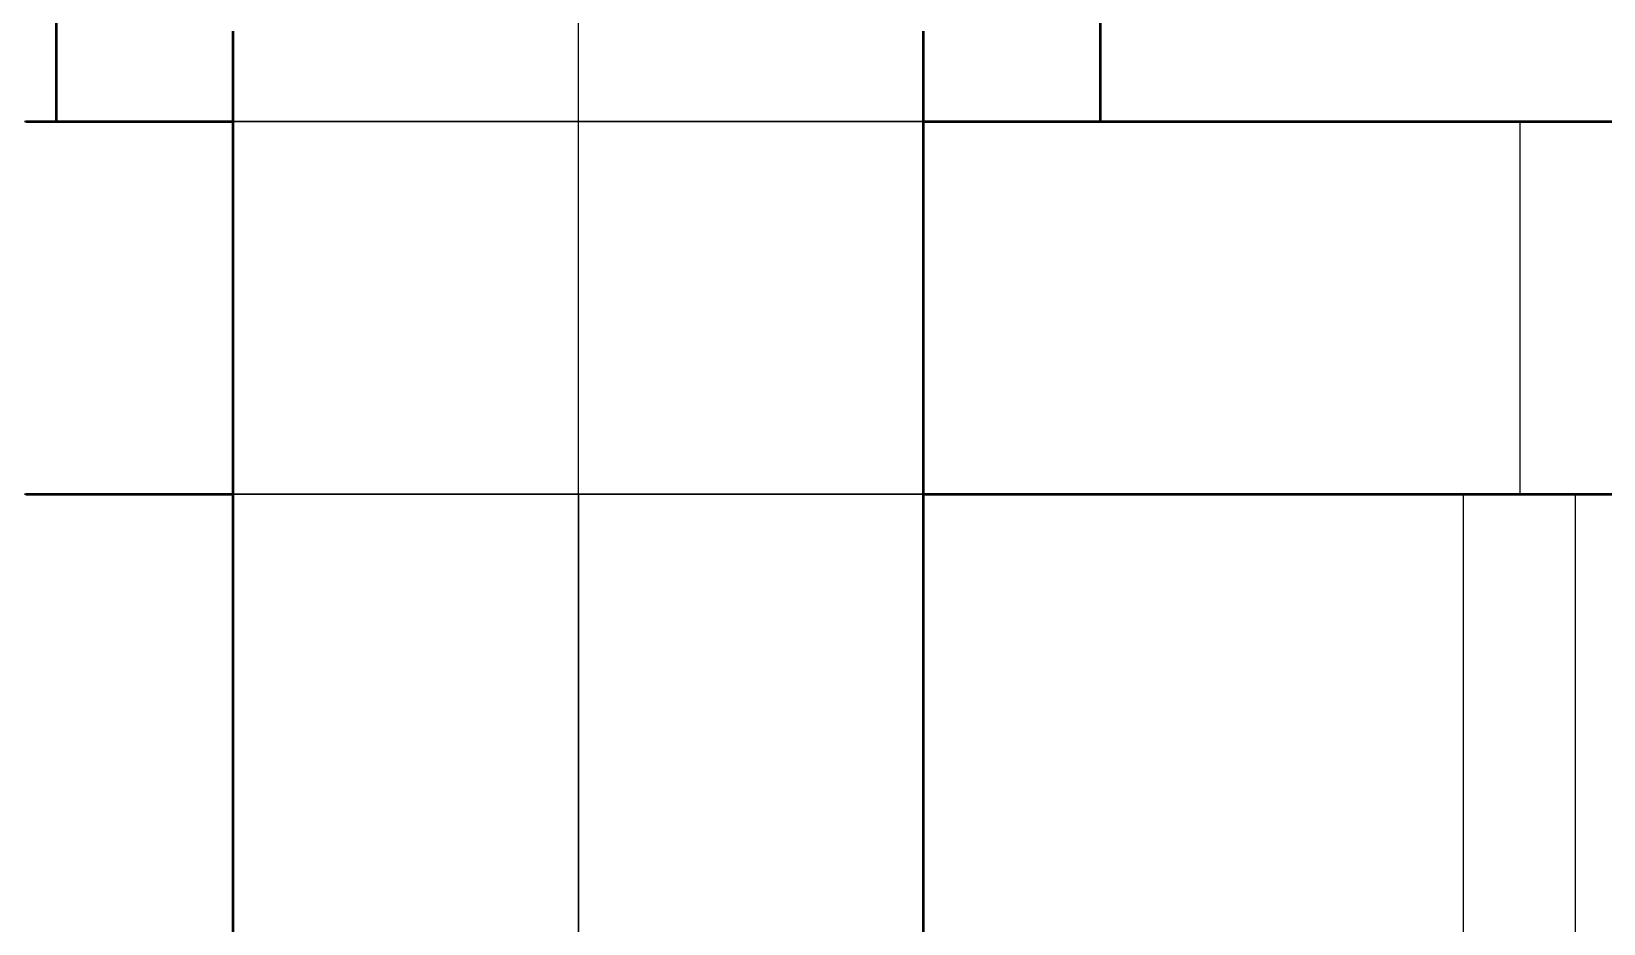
# Model space of a CAD drawing. Header units: millimetres. Extents: x 0 to 594, y 0 to 420.
# Drawn here: x 190.92 to 196.61, y 349.81 to 353.04 of the extents above; entities that cross this region are included whole.
import ezdxf

# ---------------------------------------------------------------- set-up
doc = ezdxf.new("R2010")
doc.units = ezdxf.units.MM
doc.linetypes.add('ISO02-TRAZOS', pattern=[3.75, 3, -0.75])
doc.linetypes.add('ISO04-TRAZO-PUNTO', pattern=[7.625, 6, -0.75, 0.125, -0.75])
for name, color, linetype, lineweight in [('01-VISIBLE', 7, 'CONTINUOUS', 50), ('02-OCULTA', 4, 'ISO02-TRAZOS', 25), ('03-EJE', 1, 'ISO04-TRAZO-PUNTO', 25)]:
    doc.layers.add(name, color=color, linetype=linetype, lineweight=lineweight)

msp = doc.modelspace()

# ---------------------------------------------------------------- linework, layer by layer
at = {"layer": '01-VISIBLE'}
for p, q in [((191.0097, 352.7166), (191.0097, 357.8466)), ((194.7897, 352.7166), (194.7897, 357.8466))]:
    msp.add_line(p, q, dxfattribs=at)
for points in [[(191.6497, 349.7662), (191.6497, 349.8167), (191.6497, 349.8671), (191.6497, 349.9175), (191.6497, 349.9679), (191.6497, 350.0183), (191.6497, 350.0688), (191.6497, 350.1192), (191.6497, 350.1696), (191.6497, 350.22), (191.6497, 350.2704), (191.6497, 350.3209), (191.6497, 350.3713), (191.6497, 350.4217), (191.6497, 350.4721), (191.6497, 350.5225), (191.6497, 350.573), (191.6497, 350.6234), (191.6497, 350.6738), (191.6497, 350.7242), (191.6497, 350.7746), (191.6497, 350.8251), (191.6497, 350.8755), (191.6497, 350.9259), (191.6497, 350.9763), (191.6497, 351.0267), (191.6497, 351.0772), (191.6497, 351.1276), (191.6497, 351.178), (191.6497, 351.2284), (191.6497, 351.2788), (191.6497, 351.3293), (191.6497, 351.3797), (191.6497, 351.4301), (191.6497, 351.4805), (191.6497, 351.5309), (191.6497, 351.5814), (191.6497, 351.6318), (191.6497, 351.6822), (191.6497, 351.7326), (191.6497, 351.7831), (191.6497, 351.8335), (191.6497, 351.8839), (191.6497, 351.9343), (191.6497, 351.9847), (191.6497, 352.0352), (191.6497, 352.0856), (191.6497, 352.136), (191.6497, 352.1864), (191.6497, 352.2368), (191.6497, 352.2873), (191.6497, 352.3377), (191.6497, 352.3881), (191.6497, 352.4385), (191.6497, 352.4889), (191.6497, 352.5394), (191.6497, 352.5898), (191.6497, 352.6402), (191.6497, 352.6906), (191.6497, 352.741), (191.6497, 352.7915), (191.6497, 352.8419), (191.6497, 352.8923), (191.6497, 352.9427), (191.6497, 352.9931), (191.6497, 353.0436)], [(194.1497, 349.7662), (194.1497, 349.8167), (194.1497, 349.8671), (194.1497, 349.9175), (194.1497, 349.9679), (194.1497, 350.0183), (194.1497, 350.0688), (194.1497, 350.1192), (194.1497, 350.1696), (194.1497, 350.22), (194.1497, 350.2704), (194.1497, 350.3209), (194.1497, 350.3713), (194.1497, 350.4217), (194.1497, 350.4721), (194.1497, 350.5225), (194.1497, 350.573), (194.1497, 350.6234), (194.1497, 350.6738), (194.1497, 350.7242), (194.1497, 350.7746), (194.1497, 350.8251), (194.1497, 350.8755), (194.1497, 350.9259), (194.1497, 350.9763), (194.1497, 351.0267), (194.1497, 351.0772), (194.1497, 351.1276), (194.1497, 351.178), (194.1497, 351.2284), (194.1497, 351.2788), (194.1497, 351.3293), (194.1497, 351.3797), (194.1497, 351.4301), (194.1497, 351.4805), (194.1497, 351.5309), (194.1497, 351.5814), (194.1497, 351.6318), (194.1497, 351.6822), (194.1497, 351.7326), (194.1497, 351.7831), (194.1497, 351.8335), (194.1497, 351.8839), (194.1497, 351.9343), (194.1497, 351.9847), (194.1497, 352.0352), (194.1497, 352.0856), (194.1497, 352.136), (194.1497, 352.1864), (194.1497, 352.2368), (194.1497, 352.2873), (194.1497, 352.3377), (194.1497, 352.3881), (194.1497, 352.4385), (194.1497, 352.4889), (194.1497, 352.5394), (194.1497, 352.5898), (194.1497, 352.6402), (194.1497, 352.6906), (194.1497, 352.741), (194.1497, 352.7915), (194.1497, 352.8419), (194.1497, 352.8923), (194.1497, 352.9427), (194.1497, 352.9931), (194.1497, 353.0436)], [(190.8987, 352.7166), (190.9487, 352.7166), (190.9988, 352.7166), (191.0489, 352.7166), (191.0989, 352.7166), (191.149, 352.7166), (191.1991, 352.7166), (191.2492, 352.7166), (191.2992, 352.7166), (191.3493, 352.7166), (191.3994, 352.7166), (191.4494, 352.7166), (191.4995, 352.7166), (191.5496, 352.7166), (191.5996, 352.7166), (191.6497, 352.7166)], [(194.1497, 352.7166), (194.1998, 352.7166), (194.2499, 352.7166), (194.2999, 352.7166), (194.35, 352.7166), (194.4001, 352.7166), (194.4501, 352.7166), (194.5002, 352.7166), (194.5503, 352.7166), (194.6003, 352.7166), (194.6504, 352.7166), (194.7005, 352.7166), (194.7506, 352.7166), (194.8006, 352.7166), (194.8507, 352.7166), (194.9008, 352.7166), (194.9508, 352.7166), (195.0009, 352.7166), (195.051, 352.7166), (195.1011, 352.7166), (195.1511, 352.7166), (195.2012, 352.7166), (195.2513, 352.7166), (195.3013, 352.7166), (195.3514, 352.7166), (195.4015, 352.7166), (195.4515, 352.7166), (195.5016, 352.7166), (195.5517, 352.7166), (195.6018, 352.7166), (195.6518, 352.7166), (195.7019, 352.7166), (195.752, 352.7166), (195.802, 352.7166), (195.8521, 352.7166), (195.9022, 352.7166), (195.9522, 352.7166), (196.0023, 352.7166), (196.0524, 352.7166), (196.1025, 352.7166), (196.1525, 352.7166), (196.2026, 352.7166), (196.2527, 352.7166), (196.3027, 352.7166), (196.3528, 352.7166), (196.4029, 352.7166), (196.453, 352.7166), (196.503, 352.7166), (196.5531, 352.7166), (196.6032, 352.7166), (196.6532, 352.7166)], [(190.8987, 351.3666), (190.9487, 351.3666), (190.9988, 351.3666), (191.0489, 351.3666), (191.0989, 351.3666), (191.149, 351.3666), (191.1991, 351.3666), (191.2492, 351.3666), (191.2992, 351.3666), (191.3493, 351.3666), (191.3994, 351.3666), (191.4494, 351.3666), (191.4995, 351.3666), (191.5496, 351.3666), (191.5996, 351.3666), (191.6497, 351.3666)], [(194.1497, 351.3666), (194.1998, 351.3666), (194.2499, 351.3666), (194.2999, 351.3666), (194.35, 351.3666), (194.4001, 351.3666), (194.4501, 351.3666), (194.5002, 351.3666), (194.5503, 351.3666), (194.6003, 351.3666), (194.6504, 351.3666), (194.7005, 351.3666), (194.7506, 351.3666), (194.8006, 351.3666), (194.8507, 351.3666), (194.9008, 351.3666), (194.9508, 351.3666), (195.0009, 351.3666), (195.051, 351.3666), (195.1011, 351.3666), (195.1511, 351.3666), (195.2012, 351.3666), (195.2513, 351.3666), (195.3013, 351.3666), (195.3514, 351.3666), (195.4015, 351.3666), (195.4515, 351.3666), (195.5016, 351.3666), (195.5517, 351.3666), (195.6018, 351.3666), (195.6518, 351.3666), (195.7019, 351.3666), (195.752, 351.3666), (195.802, 351.3666), (195.8521, 351.3666), (195.9022, 351.3666), (195.9522, 351.3666), (196.0023, 351.3666), (196.0524, 351.3666), (196.1025, 351.3666), (196.1525, 351.3666), (196.2026, 351.3666), (196.2527, 351.3666), (196.3027, 351.3666), (196.3528, 351.3666), (196.4029, 351.3666), (196.453, 351.3666), (196.503, 351.3666), (196.5531, 351.3666), (196.6032, 351.3666), (196.6532, 351.3666)]]:
    msp.add_lwpolyline(points, dxfattribs=at)
at = {"layer": '02-OCULTA'}
for p, q in [((191.0097, 352.7166), (191.0097, 358.1166)), ((194.7897, 352.7166), (194.7897, 358.1166)), ((194.2497, 352.7166), (191.5497, 352.7166)), ((194.2497, 352.7166), (191.5497, 352.7166)), ((196.3097, 351.3666), (196.3097, 352.7166)), ((192.8997, 351.3666), (192.8997, 347.2432)), ((196.1047, 349.7466), (196.1047, 351.3666)), ((196.5097, 347.2432), (196.5097, 351.3666)), ((196.5097, 349.7466), (196.5097, 351.3666))]:
    msp.add_line(p, q, dxfattribs=at)
for points in [[(192.8997, 352.7166), (192.8496, 352.7166), (192.7994, 352.7166), (192.7493, 352.7166), (192.6991, 352.7166), (192.649, 352.7166), (192.5988, 352.7166), (192.5487, 352.7166), (192.4985, 352.7166), (192.4484, 352.7166), (192.3982, 352.7166), (192.3481, 352.7166), (192.2979, 352.7166), (192.2478, 352.7166), (192.1977, 352.7166), (192.1475, 352.7166), (192.0974, 352.7166), (192.0472, 352.7166), (191.9971, 352.7166), (191.9469, 352.7166), (191.8968, 352.7166), (191.8466, 352.7166), (191.7965, 352.7166), (191.7463, 352.7166), (191.6962, 352.7166), (191.646, 352.7166), (191.5959, 352.7166), (191.5457, 352.7166), (191.4956, 352.7166), (191.4454, 352.7166), (191.3953, 352.7166), (191.3452, 352.7166), (191.295, 352.7166), (191.2449, 352.7166), (191.1947, 352.7166), (191.1446, 352.7166), (191.0944, 352.7166), (191.0443, 352.7166), (190.9941, 352.7166), (190.944, 352.7166), (190.8938, 352.7166)], [(190.8938, 352.7166), (190.944, 352.7166), (190.9941, 352.7166), (191.0443, 352.7166), (191.0944, 352.7166), (191.1446, 352.7166), (191.1947, 352.7166), (191.2449, 352.7166), (191.295, 352.7166), (191.3452, 352.7166), (191.3953, 352.7166), (191.4454, 352.7166), (191.4956, 352.7166), (191.5457, 352.7166), (191.5959, 352.7166), (191.646, 352.7166), (191.6962, 352.7166), (191.7463, 352.7166), (191.7965, 352.7166), (191.8466, 352.7166), (191.8968, 352.7166), (191.9469, 352.7166), (191.9971, 352.7166), (192.0472, 352.7166), (192.0974, 352.7166), (192.1475, 352.7166), (192.1977, 352.7166), (192.2478, 352.7166), (192.2979, 352.7166), (192.3481, 352.7166), (192.3982, 352.7166), (192.4484, 352.7166), (192.4985, 352.7166), (192.5487, 352.7166), (192.5988, 352.7166), (192.649, 352.7166), (192.6991, 352.7166), (192.7493, 352.7166), (192.7994, 352.7166), (192.8496, 352.7166), (192.8997, 352.7166), (192.9499, 352.7166), (193, 352.7166), (193.0502, 352.7166), (193.1003, 352.7166), (193.1504, 352.7166), (193.2006, 352.7166), (193.2507, 352.7166), (193.3009, 352.7166), (193.351, 352.7166), (193.4012, 352.7166), (193.4513, 352.7166), (193.5015, 352.7166), (193.5516, 352.7166), (193.6018, 352.7166), (193.6519, 352.7166), (193.7021, 352.7166), (193.7522, 352.7166), (193.8024, 352.7166), (193.8525, 352.7166), (193.9027, 352.7166), (193.9528, 352.7166), (194.0029, 352.7166), (194.0531, 352.7166), (194.1032, 352.7166), (194.1534, 352.7166), (194.2035, 352.7166), (194.2537, 352.7166), (194.3038, 352.7166), (194.354, 352.7166), (194.4041, 352.7166), (194.4543, 352.7166), (194.5044, 352.7166), (194.5546, 352.7166), (194.6047, 352.7166), (194.6549, 352.7166), (194.705, 352.7166), (194.7552, 352.7166), (194.8053, 352.7166), (194.8554, 352.7166), (194.9056, 352.7166), (194.9557, 352.7166), (195.0059, 352.7166), (195.056, 352.7166), (195.1062, 352.7166), (195.1563, 352.7166), (195.2065, 352.7166), (195.2566, 352.7166), (195.3068, 352.7166), (195.3569, 352.7166), (195.4071, 352.7166), (195.4572, 352.7166), (195.5074, 352.7166), (195.5575, 352.7166), (195.6077, 352.7166), (195.6578, 352.7166), (195.7079, 352.7166), (195.7581, 352.7166), (195.8082, 352.7166), (195.8584, 352.7166), (195.9085, 352.7166), (195.9587, 352.7166), (196.0088, 352.7166), (196.059, 352.7166), (196.1091, 352.7166), (196.1593, 352.7166), (196.2094, 352.7166), (196.2596, 352.7166), (196.3097, 352.7166)], [(192.8997, 352.7166), (192.8497, 352.7166), (192.7996, 352.7166), (192.7496, 352.7166), (192.6995, 352.7166), (192.6495, 352.7166), (192.5994, 352.7166), (192.5493, 352.7166), (192.4993, 352.7166), (192.4492, 352.7166), (192.3992, 352.7166), (192.3491, 352.7166), (192.2991, 352.7166), (192.249, 352.7166), (192.199, 352.7166), (192.1489, 352.7166), (192.0989, 352.7166), (192.0488, 352.7166), (191.9988, 352.7166), (191.9487, 352.7166), (191.8987, 352.7166), (191.8486, 352.7166), (191.7986, 352.7166), (191.7485, 352.7166), (191.6985, 352.7166), (191.6484, 352.7166), (191.5984, 352.7166), (191.5483, 352.7166), (191.4983, 352.7166), (191.4482, 352.7166), (191.3982, 352.7166), (191.3481, 352.7166), (191.298, 352.7166), (191.248, 352.7166), (191.1979, 352.7166), (191.1479, 352.7166), (191.0978, 352.7166), (191.0478, 352.7166), (190.9977, 352.7166), (190.9477, 352.7166), (190.8976, 352.7166)], [(191.5497, 352.7166), (191.4957, 352.7166), (191.4417, 352.7166), (191.3877, 352.7166), (191.3337, 352.7166), (191.2797, 352.7166), (191.2257, 352.7166), (191.1717, 352.7166), (191.1177, 352.7166), (191.0637, 352.7166), (191.0097, 352.7166)], [(191.5497, 352.7166), (191.4957, 352.7166), (191.4417, 352.7166), (191.3877, 352.7166), (191.3337, 352.7166), (191.2797, 352.7166), (191.2257, 352.7166), (191.1717, 352.7166), (191.1177, 352.7166), (191.0637, 352.7166), (191.0097, 352.7166)], [(191.6497, 352.7166), (191.7007, 352.7166), (191.7518, 352.7166), (191.8028, 352.7166), (191.8538, 352.7166), (191.9048, 352.7166), (191.9558, 352.7166), (192.0069, 352.7166), (192.0579, 352.7166), (192.1089, 352.7166), (192.1599, 352.7166), (192.2109, 352.7166), (192.262, 352.7166), (192.313, 352.7166), (192.364, 352.7166), (192.415, 352.7166), (192.466, 352.7166), (192.5171, 352.7166), (192.5681, 352.7166), (192.6191, 352.7166), (192.6701, 352.7166), (192.7211, 352.7166), (192.7722, 352.7166), (192.8232, 352.7166), (192.8742, 352.7166), (192.9252, 352.7166), (192.9762, 352.7166), (193.0273, 352.7166), (193.0783, 352.7166), (193.1293, 352.7166), (193.1803, 352.7166), (193.2313, 352.7166), (193.2824, 352.7166), (193.3334, 352.7166), (193.3844, 352.7166), (193.4354, 352.7166), (193.4864, 352.7166), (193.5375, 352.7166), (193.5885, 352.7166), (193.6395, 352.7166), (193.6905, 352.7166), (193.7416, 352.7166), (193.7926, 352.7166), (193.8436, 352.7166), (193.8946, 352.7166), (193.9456, 352.7166), (193.9967, 352.7166), (194.0477, 352.7166), (194.0987, 352.7166), (194.1497, 352.7166)], [(196.6536, 352.7166), (196.6036, 352.7166), (196.5535, 352.7166), (196.5035, 352.7166), (196.4534, 352.7166), (196.4034, 352.7166), (196.3533, 352.7166), (196.3033, 352.7166), (196.2532, 352.7166), (196.2032, 352.7166), (196.1531, 352.7166), (196.103, 352.7166), (196.053, 352.7166), (196.0029, 352.7166), (195.9529, 352.7166), (195.9028, 352.7166), (195.8528, 352.7166), (195.8027, 352.7166), (195.7527, 352.7166), (195.7026, 352.7166), (195.6526, 352.7166), (195.6025, 352.7166), (195.5525, 352.7166), (195.5024, 352.7166), (195.4524, 352.7166), (195.4023, 352.7166), (195.3523, 352.7166), (195.3022, 352.7166), (195.2522, 352.7166), (195.2021, 352.7166), (195.1521, 352.7166), (195.102, 352.7166), (195.052, 352.7166), (195.0019, 352.7166), (194.9518, 352.7166), (194.9018, 352.7166), (194.8517, 352.7166), (194.8017, 352.7166), (194.7516, 352.7166), (194.7016, 352.7166), (194.6515, 352.7166), (194.6015, 352.7166), (194.5514, 352.7166), (194.5014, 352.7166), (194.4513, 352.7166), (194.4013, 352.7166), (194.3512, 352.7166), (194.3012, 352.7166), (194.2511, 352.7166), (194.2011, 352.7166), (194.151, 352.7166), (194.101, 352.7166), (194.0509, 352.7166), (194.0009, 352.7166), (193.9508, 352.7166), (193.9008, 352.7166), (193.8507, 352.7166), (193.8007, 352.7166), (193.7506, 352.7166), (193.7005, 352.7166), (193.6505, 352.7166), (193.6004, 352.7166), (193.5504, 352.7166), (193.5003, 352.7166), (193.4503, 352.7166), (193.4002, 352.7166), (193.3502, 352.7166), (193.3001, 352.7166), (193.2501, 352.7166), (193.2, 352.7166), (193.15, 352.7166), (193.0999, 352.7166), (193.0499, 352.7166), (192.9998, 352.7166), (192.9498, 352.7166), (192.8997, 352.7166)], [(196.3097, 352.7166), (196.2596, 352.7166), (196.2094, 352.7166), (196.1593, 352.7166), (196.1091, 352.7166), (196.059, 352.7166), (196.0088, 352.7166), (195.9587, 352.7166), (195.9085, 352.7166), (195.8584, 352.7166), (195.8082, 352.7166), (195.7581, 352.7166), (195.7079, 352.7166), (195.6578, 352.7166), (195.6077, 352.7166), (195.5575, 352.7166), (195.5074, 352.7166), (195.4572, 352.7166), (195.4071, 352.7166), (195.3569, 352.7166), (195.3068, 352.7166), (195.2566, 352.7166), (195.2065, 352.7166), (195.1563, 352.7166), (195.1062, 352.7166), (195.056, 352.7166), (195.0059, 352.7166), (194.9557, 352.7166), (194.9056, 352.7166), (194.8554, 352.7166), (194.8053, 352.7166), (194.7552, 352.7166), (194.705, 352.7166), (194.6549, 352.7166), (194.6047, 352.7166), (194.5546, 352.7166), (194.5044, 352.7166), (194.4543, 352.7166), (194.4041, 352.7166), (194.354, 352.7166), (194.3038, 352.7166), (194.2537, 352.7166), (194.2035, 352.7166), (194.1534, 352.7166), (194.1032, 352.7166), (194.0531, 352.7166), (194.0029, 352.7166), (193.9528, 352.7166), (193.9027, 352.7166), (193.8525, 352.7166), (193.8024, 352.7166), (193.7522, 352.7166), (193.7021, 352.7166), (193.6519, 352.7166), (193.6018, 352.7166), (193.5516, 352.7166), (193.5015, 352.7166), (193.4513, 352.7166), (193.4012, 352.7166), (193.351, 352.7166), (193.3009, 352.7166), (193.2507, 352.7166), (193.2006, 352.7166), (193.1504, 352.7166), (193.1003, 352.7166), (193.0502, 352.7166), (193, 352.7166), (192.9499, 352.7166), (192.8997, 352.7166)], [(194.2497, 352.7166), (194.3037, 352.7166), (194.3577, 352.7166), (194.4117, 352.7166), (194.4657, 352.7166), (194.5197, 352.7166), (194.5737, 352.7166), (194.6277, 352.7166), (194.6817, 352.7166), (194.7357, 352.7166), (194.7897, 352.7166)], [(194.2497, 352.7166), (194.3037, 352.7166), (194.3577, 352.7166), (194.4117, 352.7166), (194.4657, 352.7166), (194.5197, 352.7166), (194.5737, 352.7166), (194.6277, 352.7166), (194.6817, 352.7166), (194.7357, 352.7166), (194.7897, 352.7166)], [(192.8997, 351.3666), (192.8496, 351.3666), (192.7994, 351.3666), (192.7493, 351.3666), (192.6991, 351.3666), (192.649, 351.3666), (192.5988, 351.3666), (192.5487, 351.3666), (192.4985, 351.3666), (192.4484, 351.3666), (192.3982, 351.3666), (192.3481, 351.3666), (192.2979, 351.3666), (192.2478, 351.3666), (192.1977, 351.3666), (192.1475, 351.3666), (192.0974, 351.3666), (192.0472, 351.3666), (191.9971, 351.3666), (191.9469, 351.3666), (191.8968, 351.3666), (191.8466, 351.3666), (191.7965, 351.3666), (191.7463, 351.3666), (191.6962, 351.3666), (191.646, 351.3666), (191.5959, 351.3666), (191.5457, 351.3666), (191.4956, 351.3666), (191.4454, 351.3666), (191.3953, 351.3666), (191.3452, 351.3666), (191.295, 351.3666), (191.2449, 351.3666), (191.1947, 351.3666), (191.1446, 351.3666), (191.0944, 351.3666), (191.0443, 351.3666), (190.9941, 351.3666), (190.944, 351.3666), (190.8938, 351.3666)], [(190.8938, 351.3666), (190.944, 351.3666), (190.9941, 351.3666), (191.0443, 351.3666), (191.0944, 351.3666), (191.1446, 351.3666), (191.1947, 351.3666), (191.2449, 351.3666), (191.295, 351.3666), (191.3452, 351.3666), (191.3953, 351.3666), (191.4454, 351.3666), (191.4956, 351.3666), (191.5457, 351.3666), (191.5959, 351.3666), (191.646, 351.3666), (191.6962, 351.3666), (191.7463, 351.3666), (191.7965, 351.3666), (191.8466, 351.3666), (191.8968, 351.3666), (191.9469, 351.3666), (191.9971, 351.3666), (192.0472, 351.3666), (192.0974, 351.3666), (192.1475, 351.3666), (192.1977, 351.3666), (192.2478, 351.3666), (192.2979, 351.3666), (192.3481, 351.3666), (192.3982, 351.3666), (192.4484, 351.3666), (192.4985, 351.3666), (192.5487, 351.3666), (192.5988, 351.3666), (192.649, 351.3666), (192.6991, 351.3666), (192.7493, 351.3666), (192.7994, 351.3666), (192.8496, 351.3666), (192.8997, 351.3666), (192.9499, 351.3666), (193, 351.3666), (193.0502, 351.3666), (193.1003, 351.3666), (193.1504, 351.3666), (193.2006, 351.3666), (193.2507, 351.3666), (193.3009, 351.3666), (193.351, 351.3666), (193.4012, 351.3666), (193.4513, 351.3666), (193.5015, 351.3666), (193.5516, 351.3666), (193.6018, 351.3666), (193.6519, 351.3666), (193.7021, 351.3666), (193.7522, 351.3666), (193.8024, 351.3666), (193.8525, 351.3666), (193.9027, 351.3666), (193.9528, 351.3666), (194.0029, 351.3666), (194.0531, 351.3666), (194.1032, 351.3666), (194.1534, 351.3666), (194.2035, 351.3666), (194.2537, 351.3666), (194.3038, 351.3666), (194.354, 351.3666), (194.4041, 351.3666), (194.4543, 351.3666), (194.5044, 351.3666), (194.5546, 351.3666), (194.6047, 351.3666), (194.6549, 351.3666), (194.705, 351.3666), (194.7552, 351.3666), (194.8053, 351.3666), (194.8554, 351.3666), (194.9056, 351.3666), (194.9557, 351.3666), (195.0059, 351.3666), (195.056, 351.3666), (195.1062, 351.3666), (195.1563, 351.3666), (195.2065, 351.3666), (195.2566, 351.3666), (195.3068, 351.3666), (195.3569, 351.3666), (195.4071, 351.3666), (195.4572, 351.3666), (195.5074, 351.3666), (195.5575, 351.3666), (195.6077, 351.3666), (195.6578, 351.3666), (195.7079, 351.3666), (195.7581, 351.3666), (195.8082, 351.3666), (195.8584, 351.3666), (195.9085, 351.3666), (195.9587, 351.3666), (196.0088, 351.3666), (196.059, 351.3666), (196.1091, 351.3666), (196.1593, 351.3666), (196.2094, 351.3666), (196.2596, 351.3666), (196.3097, 351.3666)], [(192.8997, 351.3666), (192.8496, 351.3666), (192.7994, 351.3666), (192.7493, 351.3666), (192.6992, 351.3666), (192.649, 351.3666), (192.5989, 351.3666), (192.5487, 351.3666), (192.4986, 351.3666), (192.4485, 351.3666), (192.3983, 351.3666), (192.3482, 351.3666), (192.298, 351.3666), (192.2479, 351.3666), (192.1978, 351.3666), (192.1476, 351.3666), (192.0975, 351.3666), (192.0474, 351.3666), (191.9972, 351.3666), (191.9471, 351.3666), (191.8969, 351.3666), (191.8468, 351.3666), (191.7967, 351.3666), (191.7465, 351.3666), (191.6964, 351.3666), (191.6462, 351.3666), (191.5961, 351.3666), (191.546, 351.3666), (191.4958, 351.3666), (191.4457, 351.3666), (191.3955, 351.3666), (191.3454, 351.3666), (191.2953, 351.3666), (191.2451, 351.3666), (191.195, 351.3666), (191.1449, 351.3666), (191.0947, 351.3666), (191.0446, 351.3666), (190.9944, 351.3666), (190.9443, 351.3666), (190.8942, 351.3666)], [(190.8942, 351.3666), (190.9443, 351.3666), (190.9944, 351.3666), (191.0446, 351.3666), (191.0947, 351.3666), (191.1449, 351.3666), (191.195, 351.3666), (191.2451, 351.3666), (191.2953, 351.3666), (191.3454, 351.3666), (191.3955, 351.3666), (191.4457, 351.3666), (191.4958, 351.3666), (191.546, 351.3666), (191.5961, 351.3666), (191.6462, 351.3666), (191.6964, 351.3666), (191.7465, 351.3666), (191.7967, 351.3666), (191.8468, 351.3666), (191.8969, 351.3666), (191.9471, 351.3666), (191.9972, 351.3666), (192.0474, 351.3666), (192.0975, 351.3666), (192.1476, 351.3666), (192.1978, 351.3666), (192.2479, 351.3666), (192.298, 351.3666), (192.3482, 351.3666), (192.3983, 351.3666), (192.4485, 351.3666), (192.4986, 351.3666), (192.5487, 351.3666), (192.5989, 351.3666), (192.649, 351.3666), (192.6992, 351.3666), (192.7493, 351.3666), (192.7994, 351.3666), (192.8496, 351.3666), (192.8997, 351.3666), (192.9499, 351.3666), (193, 351.3666), (193.0501, 351.3666), (193.1003, 351.3666), (193.1504, 351.3666), (193.2005, 351.3666), (193.2507, 351.3666), (193.3008, 351.3666), (193.351, 351.3666), (193.4011, 351.3666), (193.4512, 351.3666), (193.5014, 351.3666), (193.5515, 351.3666), (193.6017, 351.3666), (193.6518, 351.3666), (193.7019, 351.3666), (193.7521, 351.3666), (193.8022, 351.3666), (193.8524, 351.3666), (193.9025, 351.3666), (193.9526, 351.3666), (194.0028, 351.3666), (194.0529, 351.3666), (194.103, 351.3666), (194.1532, 351.3666), (194.2033, 351.3666), (194.2535, 351.3666), (194.3036, 351.3666), (194.3537, 351.3666), (194.4039, 351.3666), (194.454, 351.3666), (194.5042, 351.3666), (194.5543, 351.3666), (194.6044, 351.3666), (194.6546, 351.3666), (194.7047, 351.3666), (194.7549, 351.3666), (194.805, 351.3666), (194.8551, 351.3666), (194.9053, 351.3666), (194.9554, 351.3666), (195.0055, 351.3666), (195.0557, 351.3666), (195.1058, 351.3666), (195.156, 351.3666), (195.2061, 351.3666), (195.2562, 351.3666), (195.3064, 351.3666), (195.3565, 351.3666), (195.4067, 351.3666), (195.4568, 351.3666), (195.5069, 351.3666), (195.5571, 351.3666), (195.6072, 351.3666), (195.6574, 351.3666), (195.7075, 351.3666), (195.7576, 351.3666), (195.8078, 351.3666), (195.8579, 351.3666), (195.908, 351.3666), (195.9582, 351.3666), (196.0083, 351.3666), (196.0585, 351.3666), (196.1086, 351.3666), (196.1587, 351.3666), (196.2089, 351.3666), (196.259, 351.3666), (196.3092, 351.3666), (196.3593, 351.3666), (196.4094, 351.3666), (196.4596, 351.3666), (196.5097, 351.3666)], [(192.8997, 351.3666), (192.8496, 351.3666), (192.7994, 351.3666), (192.7493, 351.3666), (192.6992, 351.3666), (192.649, 351.3666), (192.5989, 351.3666), (192.5487, 351.3666), (192.4986, 351.3666), (192.4485, 351.3666), (192.3983, 351.3666), (192.3482, 351.3666), (192.298, 351.3666), (192.2479, 351.3666), (192.1978, 351.3666), (192.1476, 351.3666), (192.0975, 351.3666), (192.0474, 351.3666), (191.9972, 351.3666), (191.9471, 351.3666), (191.8969, 351.3666), (191.8468, 351.3666), (191.7967, 351.3666), (191.7465, 351.3666), (191.6964, 351.3666), (191.6462, 351.3666), (191.5961, 351.3666), (191.546, 351.3666), (191.4958, 351.3666), (191.4457, 351.3666), (191.3955, 351.3666), (191.3454, 351.3666), (191.2953, 351.3666), (191.2451, 351.3666), (191.195, 351.3666), (191.1449, 351.3666), (191.0947, 351.3666), (191.0446, 351.3666), (190.9944, 351.3666), (190.9443, 351.3666), (190.8942, 351.3666)], [(190.8942, 351.3666), (190.9443, 351.3666), (190.9944, 351.3666), (191.0446, 351.3666), (191.0947, 351.3666), (191.1449, 351.3666), (191.195, 351.3666), (191.2451, 351.3666), (191.2953, 351.3666), (191.3454, 351.3666), (191.3955, 351.3666), (191.4457, 351.3666), (191.4958, 351.3666), (191.546, 351.3666), (191.5961, 351.3666), (191.6462, 351.3666), (191.6964, 351.3666), (191.7465, 351.3666), (191.7967, 351.3666), (191.8468, 351.3666), (191.8969, 351.3666), (191.9471, 351.3666), (191.9972, 351.3666), (192.0474, 351.3666), (192.0975, 351.3666), (192.1476, 351.3666), (192.1978, 351.3666), (192.2479, 351.3666), (192.298, 351.3666), (192.3482, 351.3666), (192.3983, 351.3666), (192.4485, 351.3666), (192.4986, 351.3666), (192.5487, 351.3666), (192.5989, 351.3666), (192.649, 351.3666), (192.6992, 351.3666), (192.7493, 351.3666), (192.7994, 351.3666), (192.8496, 351.3666), (192.8997, 351.3666), (192.9499, 351.3666), (193, 351.3666), (193.0501, 351.3666), (193.1003, 351.3666), (193.1504, 351.3666), (193.2005, 351.3666), (193.2507, 351.3666), (193.3008, 351.3666), (193.351, 351.3666), (193.4011, 351.3666), (193.4512, 351.3666), (193.5014, 351.3666), (193.5515, 351.3666), (193.6017, 351.3666), (193.6518, 351.3666), (193.7019, 351.3666), (193.7521, 351.3666), (193.8022, 351.3666), (193.8524, 351.3666), (193.9025, 351.3666), (193.9526, 351.3666), (194.0028, 351.3666), (194.0529, 351.3666), (194.103, 351.3666), (194.1532, 351.3666), (194.2033, 351.3666), (194.2535, 351.3666), (194.3036, 351.3666), (194.3537, 351.3666), (194.4039, 351.3666), (194.454, 351.3666), (194.5042, 351.3666), (194.5543, 351.3666), (194.6044, 351.3666), (194.6546, 351.3666), (194.7047, 351.3666), (194.7549, 351.3666), (194.805, 351.3666), (194.8551, 351.3666), (194.9053, 351.3666), (194.9554, 351.3666), (195.0055, 351.3666), (195.0557, 351.3666), (195.1058, 351.3666), (195.156, 351.3666), (195.2061, 351.3666), (195.2562, 351.3666), (195.3064, 351.3666), (195.3565, 351.3666), (195.4067, 351.3666), (195.4568, 351.3666), (195.5069, 351.3666), (195.5571, 351.3666), (195.6072, 351.3666), (195.6574, 351.3666), (195.7075, 351.3666), (195.7576, 351.3666), (195.8078, 351.3666), (195.8579, 351.3666), (195.908, 351.3666), (195.9582, 351.3666), (196.0083, 351.3666), (196.0585, 351.3666), (196.1086, 351.3666), (196.1587, 351.3666), (196.2089, 351.3666), (196.259, 351.3666), (196.3092, 351.3666), (196.3593, 351.3666), (196.4094, 351.3666), (196.4596, 351.3666), (196.5097, 351.3666)], [(192.8997, 351.3666), (192.8496, 351.3666), (192.7996, 351.3666), (192.7495, 351.3666), (192.6994, 351.3666), (192.6493, 351.3666), (192.5992, 351.3666), (192.5492, 351.3666), (192.4991, 351.3666), (192.449, 351.3666), (192.3989, 351.3666), (192.3489, 351.3666), (192.2988, 351.3666), (192.2487, 351.3666), (192.1986, 351.3666), (192.1485, 351.3666), (192.0985, 351.3666), (192.0484, 351.3666), (191.9983, 351.3666), (191.9482, 351.3666), (191.8982, 351.3666), (191.8481, 351.3666), (191.798, 351.3666), (191.7479, 351.3666), (191.6978, 351.3666), (191.6478, 351.3666), (191.5977, 351.3666), (191.5476, 351.3666), (191.4975, 351.3666), (191.4474, 351.3666), (191.3974, 351.3666), (191.3473, 351.3666), (191.2972, 351.3666), (191.2471, 351.3666), (191.1971, 351.3666), (191.147, 351.3666), (191.0969, 351.3666), (191.0468, 351.3666), (190.9967, 351.3666), (190.9467, 351.3666), (190.8966, 351.3666)], [(190.8966, 351.3666), (190.9467, 351.3666), (190.9967, 351.3666), (191.0468, 351.3666), (191.0969, 351.3666), (191.147, 351.3666), (191.1971, 351.3666), (191.2471, 351.3666), (191.2972, 351.3666), (191.3473, 351.3666), (191.3974, 351.3666), (191.4474, 351.3666), (191.4975, 351.3666), (191.5476, 351.3666), (191.5977, 351.3666), (191.6478, 351.3666), (191.6978, 351.3666), (191.7479, 351.3666), (191.798, 351.3666), (191.8481, 351.3666), (191.8982, 351.3666), (191.9482, 351.3666), (191.9983, 351.3666), (192.0484, 351.3666), (192.0985, 351.3666), (192.1485, 351.3666), (192.1986, 351.3666), (192.2487, 351.3666), (192.2988, 351.3666), (192.3489, 351.3666), (192.3989, 351.3666), (192.449, 351.3666), (192.4991, 351.3666), (192.5492, 351.3666), (192.5992, 351.3666), (192.6493, 351.3666), (192.6994, 351.3666), (192.7495, 351.3666), (192.7996, 351.3666), (192.8496, 351.3666), (192.8997, 351.3666), (192.9498, 351.3666), (192.9999, 351.3666), (193.0499, 351.3666), (193.1, 351.3666), (193.1501, 351.3666), (193.2002, 351.3666), (193.2503, 351.3666), (193.3003, 351.3666), (193.3504, 351.3666), (193.4005, 351.3666), (193.4506, 351.3666), (193.5007, 351.3666), (193.5507, 351.3666), (193.6008, 351.3666), (193.6509, 351.3666), (193.701, 351.3666), (193.751, 351.3666), (193.8011, 351.3666), (193.8512, 351.3666), (193.9013, 351.3666), (193.9514, 351.3666), (194.0014, 351.3666), (194.0515, 351.3666), (194.1016, 351.3666), (194.1517, 351.3666), (194.2017, 351.3666), (194.2518, 351.3666), (194.3019, 351.3666), (194.352, 351.3666), (194.4021, 351.3666), (194.4521, 351.3666), (194.5022, 351.3666), (194.5523, 351.3666), (194.6024, 351.3666), (194.6524, 351.3666), (194.7025, 351.3666), (194.7526, 351.3666), (194.8027, 351.3666), (194.8528, 351.3666), (194.9028, 351.3666), (194.9529, 351.3666), (195.003, 351.3666), (195.0531, 351.3666), (195.1032, 351.3666), (195.1532, 351.3666), (195.2033, 351.3666), (195.2534, 351.3666), (195.3035, 351.3666), (195.3535, 351.3666), (195.4036, 351.3666), (195.4537, 351.3666), (195.5038, 351.3666), (195.5539, 351.3666), (195.6039, 351.3666), (195.654, 351.3666), (195.7041, 351.3666), (195.7542, 351.3666), (195.8042, 351.3666), (195.8543, 351.3666), (195.9044, 351.3666), (195.9545, 351.3666), (196.0046, 351.3666), (196.0546, 351.3666), (196.1047, 351.3666)], [(192.8997, 351.3666), (192.8497, 351.3666), (192.7996, 351.3666), (192.7496, 351.3666), (192.6995, 351.3666), (192.6495, 351.3666), (192.5994, 351.3666), (192.5493, 351.3666), (192.4993, 351.3666), (192.4492, 351.3666), (192.3992, 351.3666), (192.3491, 351.3666), (192.2991, 351.3666), (192.249, 351.3666), (192.199, 351.3666), (192.1489, 351.3666), (192.0989, 351.3666), (192.0488, 351.3666), (191.9988, 351.3666), (191.9487, 351.3666), (191.8987, 351.3666), (191.8486, 351.3666), (191.7986, 351.3666), (191.7485, 351.3666), (191.6985, 351.3666), (191.6484, 351.3666), (191.5984, 351.3666), (191.5483, 351.3666), (191.4983, 351.3666), (191.4482, 351.3666), (191.3982, 351.3666), (191.3481, 351.3666), (191.298, 351.3666), (191.248, 351.3666), (191.1979, 351.3666), (191.1479, 351.3666), (191.0978, 351.3666), (191.0478, 351.3666), (190.9977, 351.3666), (190.9477, 351.3666), (190.8976, 351.3666)], [(192.8997, 351.3666), (192.8497, 351.3666), (192.7997, 351.3666), (192.7497, 351.3666), (192.6997, 351.3666), (192.6497, 351.3666), (192.5997, 351.3666), (192.5497, 351.3666), (192.4997, 351.3666), (192.4497, 351.3666), (192.3997, 351.3666), (192.3497, 351.3666), (192.2997, 351.3666), (192.2497, 351.3666), (192.1997, 351.3666), (192.1497, 351.3666), (192.0997, 351.3666), (192.0497, 351.3666), (191.9997, 351.3666), (191.9497, 351.3666), (191.8997, 351.3666), (191.8497, 351.3666), (191.7997, 351.3666), (191.7497, 351.3666), (191.6997, 351.3666), (191.6497, 351.3666), (191.5997, 351.3666), (191.5497, 351.3666), (191.4997, 351.3666), (191.4497, 351.3666), (191.3997, 351.3666), (191.3497, 351.3666), (191.2997, 351.3666), (191.2497, 351.3666), (191.1997, 351.3666), (191.1497, 351.3666), (191.0997, 351.3666), (191.0497, 351.3666), (190.9997, 351.3666), (190.9497, 351.3666), (190.8997, 351.3666)], [(190.8997, 351.3666), (190.9497, 351.3666), (190.9997, 351.3666), (191.0497, 351.3666), (191.0997, 351.3666), (191.1497, 351.3666), (191.1997, 351.3666), (191.2497, 351.3666), (191.2997, 351.3666), (191.3497, 351.3666), (191.3997, 351.3666), (191.4497, 351.3666), (191.4997, 351.3666), (191.5497, 351.3666), (191.5997, 351.3666), (191.6497, 351.3666), (191.6997, 351.3666), (191.7497, 351.3666), (191.7997, 351.3666), (191.8497, 351.3666), (191.8997, 351.3666), (191.9497, 351.3666), (191.9997, 351.3666), (192.0497, 351.3666), (192.0997, 351.3666), (192.1497, 351.3666), (192.1997, 351.3666), (192.2497, 351.3666), (192.2997, 351.3666), (192.3497, 351.3666), (192.3997, 351.3666), (192.4497, 351.3666), (192.4997, 351.3666), (192.5497, 351.3666), (192.5997, 351.3666), (192.6497, 351.3666), (192.6997, 351.3666), (192.7497, 351.3666), (192.7997, 351.3666), (192.8497, 351.3666), (192.8997, 351.3666), (192.9497, 351.3666), (192.9997, 351.3666), (193.0497, 351.3666), (193.0997, 351.3666), (193.1497, 351.3666), (193.1997, 351.3666), (193.2497, 351.3666), (193.2997, 351.3666), (193.3497, 351.3666), (193.3997, 351.3666), (193.4497, 351.3666), (193.4997, 351.3666), (193.5497, 351.3666), (193.5997, 351.3666), (193.6497, 351.3666), (193.6997, 351.3666), (193.7497, 351.3666), (193.7997, 351.3666), (193.8497, 351.3666), (193.8997, 351.3666), (193.9497, 351.3666), (193.9997, 351.3666), (194.0497, 351.3666), (194.0997, 351.3666), (194.1497, 351.3666), (194.1997, 351.3666), (194.2497, 351.3666), (194.2997, 351.3666), (194.3497, 351.3666), (194.3997, 351.3666), (194.4497, 351.3666), (194.4997, 351.3666), (194.5497, 351.3666), (194.5997, 351.3666), (194.6497, 351.3666), (194.6997, 351.3666), (194.7497, 351.3666), (194.7997, 351.3666), (194.8497, 351.3666), (194.8997, 351.3666), (194.9497, 351.3666), (194.9997, 351.3666), (195.0497, 351.3666), (195.0997, 351.3666), (195.1497, 351.3666), (195.1997, 351.3666), (195.2497, 351.3666), (195.2997, 351.3666), (195.3497, 351.3666), (195.3997, 351.3666), (195.4497, 351.3666), (195.4997, 351.3666), (195.5497, 351.3666), (195.5997, 351.3666), (195.6497, 351.3666), (195.6997, 351.3666), (195.7497, 351.3666), (195.7997, 351.3666), (195.8497, 351.3666), (195.8997, 351.3666), (195.9497, 351.3666), (195.9997, 351.3666), (196.0497, 351.3666), (196.0997, 351.3666), (196.1497, 351.3666), (196.1997, 351.3666), (196.2497, 351.3666), (196.2997, 351.3666), (196.3497, 351.3666), (196.3997, 351.3666), (196.4497, 351.3666), (196.4997, 351.3666), (196.5497, 351.3666), (196.5997, 351.3666), (196.6497, 351.3666)], [(191.6497, 351.3666), (191.7007, 351.3666), (191.7518, 351.3666), (191.8028, 351.3666), (191.8538, 351.3666), (191.9048, 351.3666), (191.9558, 351.3666), (192.0069, 351.3666), (192.0579, 351.3666), (192.1089, 351.3666), (192.1599, 351.3666), (192.2109, 351.3666), (192.262, 351.3666), (192.313, 351.3666), (192.364, 351.3666), (192.415, 351.3666), (192.466, 351.3666), (192.5171, 351.3666), (192.5681, 351.3666), (192.6191, 351.3666), (192.6701, 351.3666), (192.7211, 351.3666), (192.7722, 351.3666), (192.8232, 351.3666), (192.8742, 351.3666), (192.9252, 351.3666), (192.9762, 351.3666), (193.0273, 351.3666), (193.0783, 351.3666), (193.1293, 351.3666), (193.1803, 351.3666), (193.2313, 351.3666), (193.2824, 351.3666), (193.3334, 351.3666), (193.3844, 351.3666), (193.4354, 351.3666), (193.4864, 351.3666), (193.5375, 351.3666), (193.5885, 351.3666), (193.6395, 351.3666), (193.6905, 351.3666), (193.7416, 351.3666), (193.7926, 351.3666), (193.8436, 351.3666), (193.8946, 351.3666), (193.9456, 351.3666), (193.9967, 351.3666), (194.0477, 351.3666), (194.0987, 351.3666), (194.1497, 351.3666)], [(196.5097, 351.3666), (196.4596, 351.3666), (196.4094, 351.3666), (196.3593, 351.3666), (196.3092, 351.3666), (196.259, 351.3666), (196.2089, 351.3666), (196.1587, 351.3666), (196.1086, 351.3666), (196.0585, 351.3666), (196.0083, 351.3666), (195.9582, 351.3666), (195.908, 351.3666), (195.8579, 351.3666), (195.8078, 351.3666), (195.7576, 351.3666), (195.7075, 351.3666), (195.6574, 351.3666), (195.6072, 351.3666), (195.5571, 351.3666), (195.5069, 351.3666), (195.4568, 351.3666), (195.4067, 351.3666), (195.3565, 351.3666), (195.3064, 351.3666), (195.2562, 351.3666), (195.2061, 351.3666), (195.156, 351.3666), (195.1058, 351.3666), (195.0557, 351.3666), (195.0055, 351.3666), (194.9554, 351.3666), (194.9053, 351.3666), (194.8551, 351.3666), (194.805, 351.3666), (194.7549, 351.3666), (194.7047, 351.3666), (194.6546, 351.3666), (194.6044, 351.3666), (194.5543, 351.3666), (194.5042, 351.3666), (194.454, 351.3666), (194.4039, 351.3666), (194.3537, 351.3666), (194.3036, 351.3666), (194.2535, 351.3666), (194.2033, 351.3666), (194.1532, 351.3666), (194.103, 351.3666), (194.0529, 351.3666), (194.0028, 351.3666), (193.9526, 351.3666), (193.9025, 351.3666), (193.8524, 351.3666), (193.8022, 351.3666), (193.7521, 351.3666), (193.7019, 351.3666), (193.6518, 351.3666), (193.6017, 351.3666), (193.5515, 351.3666), (193.5014, 351.3666), (193.4512, 351.3666), (193.4011, 351.3666), (193.351, 351.3666), (193.3008, 351.3666), (193.2507, 351.3666), (193.2005, 351.3666), (193.1504, 351.3666), (193.1003, 351.3666), (193.0501, 351.3666), (193, 351.3666), (192.9499, 351.3666), (192.8997, 351.3666)], [(196.6422, 351.3666), (196.5917, 351.3666), (196.5411, 351.3666), (196.4905, 351.3666), (196.4399, 351.3666), (196.3894, 351.3666), (196.3388, 351.3666), (196.2882, 351.3666), (196.2376, 351.3666), (196.1871, 351.3666), (196.1365, 351.3666), (196.0859, 351.3666), (196.0353, 351.3666), (195.9848, 351.3666), (195.9342, 351.3666), (195.8836, 351.3666), (195.833, 351.3666), (195.7825, 351.3666), (195.7319, 351.3666), (195.6813, 351.3666), (195.6307, 351.3666), (195.5802, 351.3666), (195.5296, 351.3666), (195.479, 351.3666), (195.4284, 351.3666), (195.3779, 351.3666), (195.3273, 351.3666), (195.2767, 351.3666), (195.2262, 351.3666), (195.1756, 351.3666), (195.125, 351.3666), (195.0744, 351.3666), (195.0239, 351.3666), (194.9733, 351.3666), (194.9227, 351.3666), (194.8721, 351.3666), (194.8216, 351.3666), (194.771, 351.3666), (194.7204, 351.3666), (194.6698, 351.3666), (194.6193, 351.3666), (194.5687, 351.3666), (194.5181, 351.3666), (194.4675, 351.3666), (194.417, 351.3666), (194.3664, 351.3666), (194.3158, 351.3666), (194.2652, 351.3666), (194.2147, 351.3666), (194.1641, 351.3666), (194.1135, 351.3666), (194.0629, 351.3666), (194.0124, 351.3666), (193.9618, 351.3666), (193.9112, 351.3666), (193.8606, 351.3666), (193.8101, 351.3666), (193.7595, 351.3666), (193.7089, 351.3666), (193.6583, 351.3666), (193.6078, 351.3666), (193.5572, 351.3666), (193.5066, 351.3666), (193.456, 351.3666), (193.4055, 351.3666), (193.3549, 351.3666), (193.3043, 351.3666), (193.2537, 351.3666), (193.2032, 351.3666), (193.1526, 351.3666), (193.102, 351.3666), (193.0514, 351.3666), (193.0009, 351.3666), (192.9503, 351.3666), (192.8997, 351.3666)], [(196.6536, 351.3666), (196.6036, 351.3666), (196.5535, 351.3666), (196.5035, 351.3666), (196.4534, 351.3666), (196.4034, 351.3666), (196.3533, 351.3666), (196.3033, 351.3666), (196.2532, 351.3666), (196.2032, 351.3666), (196.1531, 351.3666), (196.103, 351.3666), (196.053, 351.3666), (196.0029, 351.3666), (195.9529, 351.3666), (195.9028, 351.3666), (195.8528, 351.3666), (195.8027, 351.3666), (195.7527, 351.3666), (195.7026, 351.3666), (195.6526, 351.3666), (195.6025, 351.3666), (195.5525, 351.3666), (195.5024, 351.3666), (195.4524, 351.3666), (195.4023, 351.3666), (195.3523, 351.3666), (195.3022, 351.3666), (195.2522, 351.3666), (195.2021, 351.3666), (195.1521, 351.3666), (195.102, 351.3666), (195.052, 351.3666), (195.0019, 351.3666), (194.9518, 351.3666), (194.9018, 351.3666), (194.8517, 351.3666), (194.8017, 351.3666), (194.7516, 351.3666), (194.7016, 351.3666), (194.6515, 351.3666), (194.6015, 351.3666), (194.5514, 351.3666), (194.5014, 351.3666), (194.4513, 351.3666), (194.4013, 351.3666), (194.3512, 351.3666), (194.3012, 351.3666), (194.2511, 351.3666), (194.2011, 351.3666), (194.151, 351.3666), (194.101, 351.3666), (194.0509, 351.3666), (194.0009, 351.3666), (193.9508, 351.3666), (193.9008, 351.3666), (193.8507, 351.3666), (193.8007, 351.3666), (193.7506, 351.3666), (193.7005, 351.3666), (193.6505, 351.3666), (193.6004, 351.3666), (193.5504, 351.3666), (193.5003, 351.3666), (193.4503, 351.3666), (193.4002, 351.3666), (193.3502, 351.3666), (193.3001, 351.3666), (193.2501, 351.3666), (193.2, 351.3666), (193.15, 351.3666), (193.0999, 351.3666), (193.0499, 351.3666), (192.9998, 351.3666), (192.9498, 351.3666), (192.8997, 351.3666)], [(196.3097, 351.3666), (196.2596, 351.3666), (196.2094, 351.3666), (196.1593, 351.3666), (196.1091, 351.3666), (196.059, 351.3666), (196.0088, 351.3666), (195.9587, 351.3666), (195.9085, 351.3666), (195.8584, 351.3666), (195.8082, 351.3666), (195.7581, 351.3666), (195.7079, 351.3666), (195.6578, 351.3666), (195.6077, 351.3666), (195.5575, 351.3666), (195.5074, 351.3666), (195.4572, 351.3666), (195.4071, 351.3666), (195.3569, 351.3666), (195.3068, 351.3666), (195.2566, 351.3666), (195.2065, 351.3666), (195.1563, 351.3666), (195.1062, 351.3666), (195.056, 351.3666), (195.0059, 351.3666), (194.9557, 351.3666), (194.9056, 351.3666), (194.8554, 351.3666), (194.8053, 351.3666), (194.7552, 351.3666), (194.705, 351.3666), (194.6549, 351.3666), (194.6047, 351.3666), (194.5546, 351.3666), (194.5044, 351.3666), (194.4543, 351.3666), (194.4041, 351.3666), (194.354, 351.3666), (194.3038, 351.3666), (194.2537, 351.3666), (194.2035, 351.3666), (194.1534, 351.3666), (194.1032, 351.3666), (194.0531, 351.3666), (194.0029, 351.3666), (193.9528, 351.3666), (193.9027, 351.3666), (193.8525, 351.3666), (193.8024, 351.3666), (193.7522, 351.3666), (193.7021, 351.3666), (193.6519, 351.3666), (193.6018, 351.3666), (193.5516, 351.3666), (193.5015, 351.3666), (193.4513, 351.3666), (193.4012, 351.3666), (193.351, 351.3666), (193.3009, 351.3666), (193.2507, 351.3666), (193.2006, 351.3666), (193.1504, 351.3666), (193.1003, 351.3666), (193.0502, 351.3666), (193, 351.3666), (192.9499, 351.3666), (192.8997, 351.3666)], [(196.5097, 351.3666), (196.4596, 351.3666), (196.4094, 351.3666), (196.3593, 351.3666), (196.3092, 351.3666), (196.259, 351.3666), (196.2089, 351.3666), (196.1587, 351.3666), (196.1086, 351.3666), (196.0585, 351.3666), (196.0083, 351.3666), (195.9582, 351.3666), (195.908, 351.3666), (195.8579, 351.3666), (195.8078, 351.3666), (195.7576, 351.3666), (195.7075, 351.3666), (195.6574, 351.3666), (195.6072, 351.3666), (195.5571, 351.3666), (195.5069, 351.3666), (195.4568, 351.3666), (195.4067, 351.3666), (195.3565, 351.3666), (195.3064, 351.3666), (195.2562, 351.3666), (195.2061, 351.3666), (195.156, 351.3666), (195.1058, 351.3666), (195.0557, 351.3666), (195.0055, 351.3666), (194.9554, 351.3666), (194.9053, 351.3666), (194.8551, 351.3666), (194.805, 351.3666), (194.7549, 351.3666), (194.7047, 351.3666), (194.6546, 351.3666), (194.6044, 351.3666), (194.5543, 351.3666), (194.5042, 351.3666), (194.454, 351.3666), (194.4039, 351.3666), (194.3537, 351.3666), (194.3036, 351.3666), (194.2535, 351.3666), (194.2033, 351.3666), (194.1532, 351.3666), (194.103, 351.3666), (194.0529, 351.3666), (194.0028, 351.3666), (193.9526, 351.3666), (193.9025, 351.3666), (193.8524, 351.3666), (193.8022, 351.3666), (193.7521, 351.3666), (193.7019, 351.3666), (193.6518, 351.3666), (193.6017, 351.3666), (193.5515, 351.3666), (193.5014, 351.3666), (193.4512, 351.3666), (193.4011, 351.3666), (193.351, 351.3666), (193.3008, 351.3666), (193.2507, 351.3666), (193.2005, 351.3666), (193.1504, 351.3666), (193.1003, 351.3666), (193.0501, 351.3666), (193, 351.3666), (192.9499, 351.3666), (192.8997, 351.3666)], [(196.1047, 351.3666), (196.0546, 351.3666), (196.0046, 351.3666), (195.9545, 351.3666), (195.9044, 351.3666), (195.8543, 351.3666), (195.8042, 351.3666), (195.7542, 351.3666), (195.7041, 351.3666), (195.654, 351.3666), (195.6039, 351.3666), (195.5539, 351.3666), (195.5038, 351.3666), (195.4537, 351.3666), (195.4036, 351.3666), (195.3535, 351.3666), (195.3035, 351.3666), (195.2534, 351.3666), (195.2033, 351.3666), (195.1532, 351.3666), (195.1032, 351.3666), (195.0531, 351.3666), (195.003, 351.3666), (194.9529, 351.3666), (194.9028, 351.3666), (194.8528, 351.3666), (194.8027, 351.3666), (194.7526, 351.3666), (194.7025, 351.3666), (194.6524, 351.3666), (194.6024, 351.3666), (194.5523, 351.3666), (194.5022, 351.3666), (194.4521, 351.3666), (194.4021, 351.3666), (194.352, 351.3666), (194.3019, 351.3666), (194.2518, 351.3666), (194.2017, 351.3666), (194.1517, 351.3666), (194.1016, 351.3666), (194.0515, 351.3666), (194.0014, 351.3666), (193.9514, 351.3666), (193.9013, 351.3666), (193.8512, 351.3666), (193.8011, 351.3666), (193.751, 351.3666), (193.701, 351.3666), (193.6509, 351.3666), (193.6008, 351.3666), (193.5507, 351.3666), (193.5007, 351.3666), (193.4506, 351.3666), (193.4005, 351.3666), (193.3504, 351.3666), (193.3003, 351.3666), (193.2503, 351.3666), (193.2002, 351.3666), (193.1501, 351.3666), (193.1, 351.3666), (193.0499, 351.3666), (192.9999, 351.3666), (192.9498, 351.3666), (192.8997, 351.3666)]]:
    msp.add_lwpolyline(points, dxfattribs=at)
at = {"layer": '03-EJE'}
msp.add_line((192.8997, 264), (192.8997, 356.3666), dxfattribs=at)

doc.saveas('drawing.dxf')
